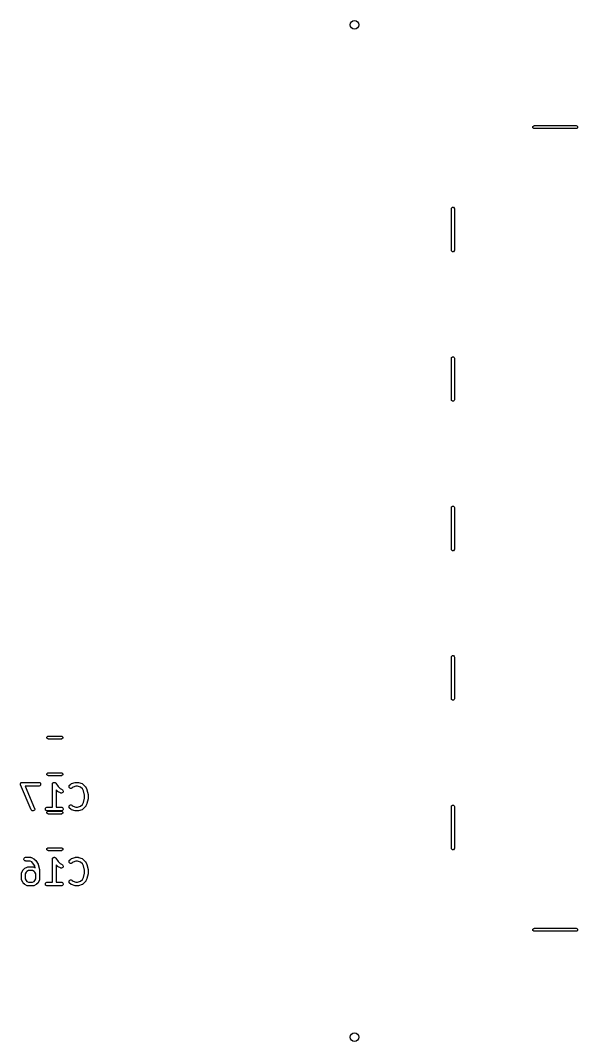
# Model space of a CAD drawing. Extents: x -2.52 to 2.01, y 0.39 to 3.93.
# Drawn here: x -0.128 to 0.753, y 0.393 to 2.007 of the extents above; entities that cross this region are included whole.
import ezdxf

# ---------------------------------------------------------------- set-up
doc = ezdxf.new("R2010")
doc.units = 0
doc.header["$MEASUREMENT"] = 0
doc.layers.add('BLACK', color=7, linetype='CONTINUOUS')

msp = doc.modelspace()

# ---------------------------------------------------------------- linework, layer by layer
at = {"layer": 'BLACK', "linetype": 'CONTINUOUS'}
for p, q in [((0.6823, 1.8391), (0.6836, 1.8404)), ((0.6836, 1.8404), (0.6845, 1.8406)), ((0.6845, 1.8406), (0.7506, 1.8406)), ((0.7506, 1.8406), (0.7515, 1.8404)), ((0.7515, 1.8404), (0.7528, 1.8391)), ((0.6823, 1.8373), (0.6823, 1.8391)), ((0.6836, 1.8361), (0.6823, 1.8373)), ((0.6845, 1.8359), (0.6836, 1.8361)), ((0.7506, 1.8359), (0.6845, 1.8359)), ((0.7515, 1.8361), (0.7506, 1.8359)), ((0.7528, 1.8373), (0.7515, 1.8361)), ((0.7528, 1.8391), (0.7528, 1.8373)), ((0.5536, 1.7104), (0.5549, 1.7117)), ((0.5549, 1.7117), (0.5567, 1.7117)), ((0.5567, 1.7117), (0.5579, 1.7104)), ((0.5534, 1.7095), (0.5536, 1.7104)), ((0.5534, 1.6434), (0.5534, 1.7095)), ((0.5579, 1.7104), (0.5581, 1.7095)), ((0.5581, 1.7095), (0.5581, 1.6434)), ((0.5536, 1.6425), (0.5534, 1.6434)), ((0.5549, 1.6412), (0.5536, 1.6425)), ((0.5567, 1.6412), (0.5549, 1.6412)), ((0.5579, 1.6425), (0.5567, 1.6412)), ((0.5581, 1.6434), (0.5579, 1.6425)), ((0.5534, 1.4733), (0.5536, 1.4742)), ((0.5534, 1.4071), (0.5534, 1.4733)), ((0.5536, 1.4742), (0.5549, 1.4755)), ((0.5549, 1.4755), (0.5567, 1.4755)), ((0.5567, 1.4755), (0.5579, 1.4742)), ((0.5579, 1.4742), (0.5581, 1.4733)), ((0.5581, 1.4733), (0.5581, 1.4071)), ((0.5536, 1.4062), (0.5534, 1.4071)), ((0.5549, 1.405), (0.5536, 1.4062)), ((0.5567, 1.405), (0.5549, 1.405)), ((0.5579, 1.4062), (0.5567, 1.405)), ((0.5581, 1.4071), (0.5579, 1.4062)), ((0.5534, 1.2371), (0.5536, 1.238)), ((0.5534, 1.1709), (0.5534, 1.2371)), ((0.5536, 1.238), (0.5549, 1.2392)), ((0.5549, 1.2392), (0.5567, 1.2392)), ((0.5567, 1.2392), (0.5579, 1.238)), ((0.5579, 1.238), (0.5581, 1.2371)), ((0.5581, 1.2371), (0.5581, 1.1709)), ((0.5536, 1.17), (0.5534, 1.1709)), ((0.5549, 1.1687), (0.5536, 1.17)), ((0.5567, 1.1687), (0.5549, 1.1687)), ((0.5579, 1.17), (0.5567, 1.1687)), ((0.5581, 1.1709), (0.5579, 1.17)), ((0.5534, 1.0008), (0.5536, 1.0017)), ((0.5534, 0.9347), (0.5534, 1.0008)), ((0.5536, 1.0017), (0.5549, 1.003)), ((0.5549, 1.003), (0.5567, 1.003)), ((0.5567, 1.003), (0.5579, 1.0017)), ((0.5579, 1.0017), (0.5581, 1.0008)), ((0.5581, 1.0008), (0.5581, 0.9347)), ((0.5536, 0.9338), (0.5534, 0.9347)), ((0.5549, 0.9325), (0.5536, 0.9338)), ((0.5567, 0.9325), (0.5549, 0.9325)), ((0.5579, 0.9338), (0.5567, 0.9325)), ((0.5581, 0.9347), (0.5579, 0.9338)), ((-0.0861, 0.8744), (-0.0849, 0.8757)), ((-0.0861, 0.8726), (-0.0861, 0.8744)), ((-0.0849, 0.8713), (-0.0861, 0.8726)), ((-0.0849, 0.8757), (-0.0839, 0.8759)), ((-0.0839, 0.8759), (-0.0634, 0.8759)), ((-0.0634, 0.8759), (-0.0625, 0.8757)), ((-0.0625, 0.8757), (-0.0612, 0.8744)), ((-0.0612, 0.8726), (-0.0625, 0.8713)), ((-0.0612, 0.8744), (-0.0612, 0.8726)), ((-0.0839, 0.8711), (-0.0849, 0.8713)), ((-0.0634, 0.8711), (-0.0839, 0.8711)), ((-0.0625, 0.8713), (-0.0634, 0.8711)), ((-0.0861, 0.8165), (-0.0849, 0.8178)), ((-0.0861, 0.8147), (-0.0861, 0.8165)), ((-0.0849, 0.8134), (-0.0861, 0.8147)), ((-0.0849, 0.8178), (-0.0839, 0.818)), ((-0.0839, 0.8133), (-0.0849, 0.8134)), ((-0.0839, 0.818), (-0.0634, 0.818)), ((-0.0634, 0.8133), (-0.0839, 0.8133)), ((-0.0634, 0.818), (-0.0625, 0.8178)), ((-0.0625, 0.8134), (-0.0634, 0.8133)), ((-0.0625, 0.8178), (-0.0612, 0.8165)), ((-0.0612, 0.8147), (-0.0625, 0.8134)), ((-0.0612, 0.8165), (-0.0612, 0.8147)), ((-0.1281, 0.8005), (-0.1279, 0.801)), ((-0.1281, 0.8004), (-0.1281, 0.8005)), ((-0.1281, 0.7999), (-0.1281, 0.8004)), ((-0.1281, 0.8004), (-0.1281, 0.8004)), ((-0.1281, 0.7993), (-0.1281, 0.7999)), ((-0.1279, 0.7987), (-0.1281, 0.7993)), ((-0.1281, 0.7993), (-0.1281, 0.7993)), ((-0.1281, 0.7993), (-0.1281, 0.7993)), ((-0.1279, 0.801), (-0.1277, 0.8015)), ((-0.1111, 0.7593), (-0.1279, 0.7987)), ((-0.1277, 0.8015), (-0.1273, 0.8019)), ((-0.1277, 0.8015), (-0.1277, 0.8015)), ((-0.1277, 0.8015), (-0.1277, 0.8015)), ((-0.1273, 0.8019), (-0.1269, 0.8023)), ((-0.1269, 0.8023), (-0.1263, 0.8025)), ((-0.1269, 0.8023), (-0.1269, 0.8023)), ((-0.1269, 0.8023), (-0.1269, 0.8023)), ((-0.1263, 0.8025), (-0.1258, 0.8028)), ((-0.1258, 0.8028), (-0.1258, 0.8028)), ((-0.1258, 0.8028), (-0.1258, 0.8028)), ((-0.1258, 0.8028), (-0.1252, 0.8028)), ((-0.1252, 0.8028), (-0.099, 0.8028)), ((-0.099, 0.7969), (-0.1207, 0.7969)), ((-0.1207, 0.7969), (-0.1056, 0.7617)), ((-0.099, 0.8028), (-0.0984, 0.8028)), ((-0.0984, 0.797), (-0.099, 0.7969)), ((-0.0984, 0.8028), (-0.0973, 0.8023)), ((-0.0973, 0.7974), (-0.0984, 0.797)), ((-0.0973, 0.8023), (-0.0965, 0.8015)), ((-0.0965, 0.7982), (-0.0973, 0.7974)), ((-0.0965, 0.8015), (-0.0961, 0.8005)), ((-0.0961, 0.7993), (-0.0965, 0.7982)), ((-0.0961, 0.8005), (-0.0961, 0.7993)), ((-0.0776, 0.7999), (-0.0775, 0.8005)), ((-0.0776, 0.7635), (-0.0776, 0.7999)), ((-0.0776, 0.7999), (-0.0776, 0.7999)), ((-0.0776, 0.7999), (-0.0776, 0.7999)), ((-0.0776, 0.7999), (-0.0776, 0.7999)), ((-0.0775, 0.8005), (-0.0774, 0.8007)), ((-0.0774, 0.8007), (-0.0773, 0.801)), ((-0.0773, 0.801), (-0.0772, 0.8013)), ((-0.0772, 0.8013), (-0.0771, 0.8015)), ((-0.0771, 0.8015), (-0.0768, 0.8017)), ((-0.0768, 0.8017), (-0.0767, 0.802)), ((-0.0767, 0.802), (-0.0764, 0.8021)), ((-0.0764, 0.8021), (-0.0762, 0.8023)), ((-0.0762, 0.8023), (-0.076, 0.8024)), ((-0.076, 0.8024), (-0.0757, 0.8026)), ((-0.0757, 0.8026), (-0.0754, 0.8027)), ((-0.0754, 0.8027), (-0.0752, 0.8028)), ((-0.0752, 0.8028), (-0.0749, 0.8028)), ((-0.0749, 0.8028), (-0.0746, 0.8028)), ((-0.0746, 0.8028), (-0.0743, 0.8028)), ((-0.0743, 0.8028), (-0.074, 0.8028)), ((-0.074, 0.8028), (-0.0738, 0.8027)), ((-0.0738, 0.8027), (-0.0735, 0.8026)), ((-0.0735, 0.8026), (-0.0732, 0.8024)), ((-0.0732, 0.8024), (-0.073, 0.8023)), ((-0.073, 0.8023), (-0.0728, 0.8021)), ((-0.0728, 0.8021), (-0.0725, 0.802)), ((-0.0725, 0.802), (-0.0721, 0.8015)), ((-0.0721, 0.8015), (-0.0721, 0.8015)), ((-0.0721, 0.8015), (-0.0721, 0.8015)), ((-0.0721, 0.8015), (-0.0721, 0.8015)), ((-0.0721, 0.8015), (-0.0686, 0.7961)), ((-0.0692, 0.7884), (-0.0716, 0.7909)), ((-0.0716, 0.7909), (-0.0716, 0.7635)), ((-0.0686, 0.7961), (-0.0654, 0.7929)), ((-0.0654, 0.7929), (-0.062, 0.7913)), ((-0.062, 0.7913), (-0.0615, 0.791)), ((-0.0615, 0.791), (-0.0608, 0.7901)), ((-0.0512, 0.7967), (-0.0508, 0.7978)), ((-0.0512, 0.7956), (-0.0512, 0.7967)), ((-0.0508, 0.7945), (-0.0512, 0.7956)), ((-0.0508, 0.7978), (-0.0504, 0.7982)), ((-0.05, 0.7937), (-0.0508, 0.7945)), ((-0.0504, 0.7982), (-0.0486, 0.8001)), ((-0.0489, 0.7932), (-0.05, 0.7937)), ((-0.0478, 0.7932), (-0.0489, 0.7932)), ((-0.0486, 0.8001), (-0.0481, 0.8005)), ((-0.0481, 0.8005), (-0.048, 0.8005)), ((-0.048, 0.8005), (-0.0479, 0.8006)), ((-0.0479, 0.8006), (-0.0474, 0.8008)), ((-0.0467, 0.7937), (-0.0478, 0.7932)), ((-0.0474, 0.8008), (-0.0418, 0.8027)), ((-0.0463, 0.794), (-0.0467, 0.7937)), ((-0.0449, 0.7954), (-0.0463, 0.794)), ((-0.0404, 0.7969), (-0.0449, 0.7954)), ((-0.0418, 0.8027), (-0.0415, 0.8027)), ((-0.0415, 0.8027), (-0.0414, 0.8028)), ((-0.0414, 0.8028), (-0.0413, 0.8028)), ((-0.0413, 0.8028), (-0.0412, 0.8028)), ((-0.0412, 0.8028), (-0.0411, 0.8028)), ((-0.0411, 0.8028), (-0.0409, 0.8028)), ((-0.0409, 0.8028), (-0.0371, 0.8028)), ((-0.0376, 0.7969), (-0.0404, 0.7969)), ((-0.0331, 0.7954), (-0.0376, 0.7969)), ((-0.0371, 0.8028), (-0.0368, 0.8028)), ((-0.0368, 0.8028), (-0.0367, 0.8028)), ((-0.0367, 0.8028), (-0.0366, 0.8028)), ((-0.0366, 0.8028), (-0.0365, 0.8028)), ((-0.0365, 0.8028), (-0.0365, 0.8027)), ((-0.0365, 0.8027), (-0.0362, 0.8027)), ((-0.0362, 0.8027), (-0.0305, 0.8008)), ((-0.0302, 0.7925), (-0.0331, 0.7954)), ((-0.0305, 0.8008), (-0.03, 0.8006)), ((-0.0286, 0.7895), (-0.0302, 0.7925)), ((-0.03, 0.8006), (-0.0299, 0.8005)), ((-0.0299, 0.8005), (-0.0298, 0.8005)), ((-0.0298, 0.8005), (-0.0294, 0.8001)), ((-0.0294, 0.8001), (-0.0256, 0.7963)), ((-0.0256, 0.7963), (-0.0255, 0.7961)), ((-0.0255, 0.7961), (-0.0254, 0.7961)), ((-0.0254, 0.7961), (-0.0253, 0.796)), ((-0.0253, 0.796), (-0.0253, 0.7959)), ((-0.0253, 0.7959), (-0.0252, 0.7958)), ((-0.0252, 0.7958), (-0.0251, 0.7956)), ((-0.0251, 0.7956), (-0.0232, 0.7918)), ((-0.0232, 0.7918), (-0.0232, 0.7918)), ((-0.0232, 0.7918), (-0.0232, 0.7918)), ((-0.0232, 0.7918), (-0.0231, 0.7915)), ((-0.0231, 0.7915), (-0.023, 0.7913)), ((-0.023, 0.7913), (-0.023, 0.7913)), ((-0.023, 0.7913), (-0.023, 0.7912)), ((-0.023, 0.7912), (-0.0211, 0.7837)), ((-0.069, 0.7882), (-0.0692, 0.7884)), ((-0.0689, 0.7882), (-0.069, 0.7882)), ((-0.0688, 0.7881), (-0.0689, 0.7882)), ((-0.0687, 0.7881), (-0.0688, 0.7881)), ((-0.0687, 0.788), (-0.0687, 0.7881)), ((-0.0684, 0.7879), (-0.0687, 0.788)), ((-0.0647, 0.786), (-0.0684, 0.7879)), ((-0.0641, 0.7858), (-0.0647, 0.786)), ((-0.063, 0.7857), (-0.0641, 0.7858)), ((-0.0619, 0.7861), (-0.063, 0.7857)), ((-0.061, 0.7868), (-0.0619, 0.7861)), ((-0.0605, 0.7879), (-0.061, 0.7868)), ((-0.0608, 0.7901), (-0.0604, 0.789)), ((-0.0604, 0.789), (-0.0605, 0.7879)), ((-0.0269, 0.7826), (-0.0286, 0.7895)), ((-0.0286, 0.7709), (-0.0269, 0.7777)), ((-0.0269, 0.7777), (-0.0269, 0.7826)), ((-0.0211, 0.7767), (-0.023, 0.7692)), ((-0.0211, 0.7837), (-0.0211, 0.7836)), ((-0.0211, 0.7836), (-0.0211, 0.7836)), ((-0.0211, 0.7836), (-0.0211, 0.7834)), ((-0.0211, 0.7834), (-0.021, 0.7832)), ((-0.021, 0.7772), (-0.0211, 0.777)), ((-0.0211, 0.777), (-0.0211, 0.7768)), ((-0.0211, 0.7768), (-0.0211, 0.7768)), ((-0.0211, 0.7768), (-0.0211, 0.7767)), ((-0.021, 0.7832), (-0.021, 0.7831)), ((-0.021, 0.7831), (-0.021, 0.783)), ((-0.021, 0.783), (-0.021, 0.7774)), ((-0.021, 0.7774), (-0.021, 0.7773)), ((-0.021, 0.7773), (-0.021, 0.7772)), ((-0.1108, 0.7588), (-0.1111, 0.7593)), ((-0.11, 0.758), (-0.1108, 0.7588)), ((-0.1059, 0.7589), (-0.1067, 0.7581)), ((-0.1054, 0.76), (-0.1059, 0.7589)), ((-0.1056, 0.7617), (-0.1055, 0.7611)), ((-0.1055, 0.7611), (-0.1054, 0.76)), ((-0.0887, 0.7611), (-0.0883, 0.7622)), ((-0.0887, 0.7599), (-0.0887, 0.7611)), ((-0.0883, 0.7589), (-0.0887, 0.7599)), ((-0.0883, 0.7622), (-0.0875, 0.763)), ((-0.0875, 0.7581), (-0.0883, 0.7589)), ((-0.0875, 0.763), (-0.0864, 0.7634)), ((-0.0864, 0.7634), (-0.0858, 0.7635)), ((-0.0858, 0.7635), (-0.0776, 0.7635)), ((-0.0716, 0.7635), (-0.0634, 0.7635)), ((-0.0634, 0.7635), (-0.0628, 0.7634)), ((-0.0628, 0.7634), (-0.0617, 0.763)), ((-0.0617, 0.763), (-0.0609, 0.7622)), ((-0.0609, 0.7589), (-0.0617, 0.7581)), ((-0.0609, 0.7622), (-0.0605, 0.7611)), ((-0.0605, 0.7599), (-0.0609, 0.7589)), ((-0.0605, 0.7611), (-0.0605, 0.7599)), ((-0.0512, 0.7648), (-0.0508, 0.7659)), ((-0.0512, 0.7637), (-0.0512, 0.7648)), ((-0.0508, 0.7626), (-0.0512, 0.7637)), ((-0.0508, 0.7659), (-0.05, 0.7667)), ((-0.0504, 0.7622), (-0.0508, 0.7626)), ((-0.0486, 0.7603), (-0.0504, 0.7622)), ((-0.05, 0.7667), (-0.0489, 0.7672)), ((-0.0489, 0.7672), (-0.0478, 0.7672)), ((-0.0481, 0.7599), (-0.0486, 0.7603)), ((-0.048, 0.7599), (-0.0481, 0.7599)), ((-0.0479, 0.7598), (-0.048, 0.7599)), ((-0.0474, 0.7596), (-0.0479, 0.7598)), ((-0.0478, 0.7672), (-0.0467, 0.7667)), ((-0.0418, 0.7577), (-0.0474, 0.7596)), ((-0.0467, 0.7667), (-0.0463, 0.7663)), ((-0.0463, 0.7663), (-0.0449, 0.765)), ((-0.0449, 0.765), (-0.0404, 0.7635)), ((-0.0404, 0.7635), (-0.0376, 0.7635)), ((-0.0376, 0.7635), (-0.0331, 0.765)), ((-0.0305, 0.7596), (-0.0362, 0.7577)), ((-0.0331, 0.765), (-0.0302, 0.7679)), ((-0.03, 0.7598), (-0.0305, 0.7596)), ((-0.0302, 0.7679), (-0.0286, 0.7709)), ((-0.0299, 0.7599), (-0.03, 0.7598)), ((-0.0298, 0.7599), (-0.0299, 0.7599)), ((-0.0294, 0.7603), (-0.0298, 0.7599)), ((-0.0256, 0.764), (-0.0294, 0.7603)), ((-0.0255, 0.7643), (-0.0256, 0.764)), ((-0.0254, 0.7643), (-0.0255, 0.7643)), ((-0.0253, 0.7644), (-0.0254, 0.7643)), ((-0.0252, 0.7646), (-0.0253, 0.7645)), ((-0.0253, 0.7645), (-0.0253, 0.7644)), ((-0.0251, 0.7648), (-0.0252, 0.7646)), ((-0.0232, 0.7686), (-0.0251, 0.7648)), ((-0.0231, 0.7689), (-0.0232, 0.7686)), ((-0.0232, 0.7686), (-0.0232, 0.7686)), ((-0.0232, 0.7686), (-0.0232, 0.7686)), ((-0.023, 0.7691), (-0.0231, 0.7689)), ((-0.023, 0.7692), (-0.023, 0.7691)), ((-0.023, 0.7691), (-0.023, 0.7691)), ((0.5534, 0.7646), (0.5536, 0.7655)), ((0.5534, 0.6985), (0.5534, 0.7646)), ((0.5536, 0.7655), (0.5549, 0.7668)), ((0.5549, 0.7668), (0.5567, 0.7668)), ((0.5567, 0.7668), (0.5579, 0.7655)), ((0.5579, 0.7655), (0.5581, 0.7646)), ((0.5581, 0.7646), (0.5581, 0.6985)), ((-0.1089, 0.7576), (-0.11, 0.758)), ((-0.1077, 0.7576), (-0.1089, 0.7576)), ((-0.1067, 0.7581), (-0.1077, 0.7576)), ((-0.0864, 0.7576), (-0.0875, 0.7581)), ((-0.0858, 0.7576), (-0.0864, 0.7576)), ((-0.0861, 0.7559), (-0.0849, 0.7572)), ((-0.0861, 0.7541), (-0.0861, 0.7559)), ((-0.0849, 0.7528), (-0.0861, 0.7541)), ((-0.0634, 0.7576), (-0.0858, 0.7576)), ((-0.0849, 0.7572), (-0.0839, 0.7574)), ((-0.0839, 0.7526), (-0.0849, 0.7528)), ((-0.0839, 0.7574), (-0.0634, 0.7574)), ((-0.0634, 0.7526), (-0.0839, 0.7526)), ((-0.0628, 0.7576), (-0.0634, 0.7576)), ((-0.0634, 0.7574), (-0.0625, 0.7572)), ((-0.0625, 0.7528), (-0.0634, 0.7526)), ((-0.0617, 0.7581), (-0.0628, 0.7576)), ((-0.0625, 0.7572), (-0.0612, 0.7559)), ((-0.0612, 0.7541), (-0.0625, 0.7528)), ((-0.0612, 0.7559), (-0.0612, 0.7541)), ((-0.0415, 0.7576), (-0.0418, 0.7577)), ((-0.0414, 0.7576), (-0.0415, 0.7576)), ((-0.0413, 0.7576), (-0.0414, 0.7576)), ((-0.0412, 0.7576), (-0.0413, 0.7576)), ((-0.0411, 0.7576), (-0.0412, 0.7576)), ((-0.0409, 0.7576), (-0.0411, 0.7576)), ((-0.0371, 0.7576), (-0.0409, 0.7576)), ((-0.0368, 0.7576), (-0.0371, 0.7576)), ((-0.0367, 0.7576), (-0.0368, 0.7576)), ((-0.0366, 0.7576), (-0.0367, 0.7576)), ((-0.0365, 0.7576), (-0.0366, 0.7576)), ((-0.0362, 0.7577), (-0.0365, 0.7576)), ((-0.0365, 0.7576), (-0.0365, 0.7576)), ((-0.0861, 0.698), (-0.0849, 0.6993)), ((-0.0861, 0.6962), (-0.0861, 0.698)), ((-0.0849, 0.6949), (-0.0861, 0.6962)), ((-0.0849, 0.6993), (-0.0839, 0.6995)), ((-0.0839, 0.6948), (-0.0849, 0.6949)), ((-0.0839, 0.6995), (-0.0634, 0.6995)), ((-0.0634, 0.6948), (-0.0839, 0.6948)), ((-0.0634, 0.6995), (-0.0625, 0.6993)), ((-0.0625, 0.6949), (-0.0634, 0.6948)), ((-0.0625, 0.6993), (-0.0612, 0.698)), ((-0.0612, 0.6962), (-0.0625, 0.6949)), ((-0.0612, 0.698), (-0.0612, 0.6962)), ((0.5536, 0.6976), (0.5534, 0.6985)), ((0.5549, 0.6963), (0.5536, 0.6976)), ((0.5567, 0.6963), (0.5549, 0.6963)), ((0.5579, 0.6976), (0.5567, 0.6963)), ((0.5581, 0.6985), (0.5579, 0.6976)), ((-0.1225, 0.682), (-0.122, 0.683)), ((-0.1225, 0.6808), (-0.1225, 0.682)), ((-0.122, 0.6797), (-0.1225, 0.6808)), ((-0.122, 0.683), (-0.1212, 0.6838)), ((-0.1212, 0.6789), (-0.122, 0.6797)), ((-0.1212, 0.6838), (-0.1202, 0.6843)), ((-0.1202, 0.6785), (-0.1212, 0.6789)), ((-0.1202, 0.6843), (-0.1196, 0.6843)), ((-0.1196, 0.6784), (-0.1202, 0.6785)), ((-0.1196, 0.6843), (-0.1121, 0.6843)), ((-0.1128, 0.6784), (-0.1196, 0.6784)), ((-0.1101, 0.6771), (-0.1128, 0.6784)), ((-0.1121, 0.6843), (-0.1115, 0.6843)), ((-0.1115, 0.6843), (-0.1114, 0.6842)), ((-0.1114, 0.6842), (-0.1113, 0.6842)), ((-0.1113, 0.6842), (-0.1108, 0.684)), ((-0.1108, 0.684), (-0.107, 0.6821)), ((-0.107, 0.6821), (-0.1068, 0.682)), ((-0.1068, 0.682), (-0.1067, 0.682)), ((-0.1067, 0.682), (-0.1066, 0.6819)), ((-0.1066, 0.6819), (-0.1065, 0.6818)), ((-0.1065, 0.6818), (-0.1065, 0.6818)), ((-0.1065, 0.6818), (-0.1063, 0.6816)), ((-0.1063, 0.6816), (-0.1044, 0.6797)), ((-0.1044, 0.6797), (-0.1044, 0.6797)), ((-0.1044, 0.6797), (-0.1044, 0.6797)), ((-0.1044, 0.6797), (-0.1042, 0.6795)), ((-0.1042, 0.6795), (-0.104, 0.6793)), ((-0.104, 0.6793), (-0.104, 0.6793)), ((-0.104, 0.6793), (-0.104, 0.6793)), ((-0.104, 0.6793), (-0.1003, 0.6736)), ((-0.0776, 0.6814), (-0.0775, 0.682)), ((-0.0776, 0.645), (-0.0776, 0.6814)), ((-0.0776, 0.6814), (-0.0776, 0.6814)), ((-0.0776, 0.6814), (-0.0776, 0.6814)), ((-0.0776, 0.6814), (-0.0776, 0.6814)), ((-0.0775, 0.682), (-0.0774, 0.6822)), ((-0.0774, 0.6822), (-0.0773, 0.6825)), ((-0.0773, 0.6825), (-0.0772, 0.6828)), ((-0.0772, 0.6828), (-0.0771, 0.683)), ((-0.0771, 0.683), (-0.0768, 0.6832)), ((-0.0768, 0.6832), (-0.0767, 0.6835)), ((-0.0767, 0.6835), (-0.0764, 0.6836)), ((-0.0764, 0.6836), (-0.0762, 0.6838)), ((-0.0762, 0.6838), (-0.076, 0.6839)), ((-0.076, 0.6839), (-0.0757, 0.6841)), ((-0.0757, 0.6841), (-0.0754, 0.6842)), ((-0.0754, 0.6842), (-0.0752, 0.6843)), ((-0.0752, 0.6843), (-0.0749, 0.6843)), ((-0.0749, 0.6843), (-0.0746, 0.6843)), ((-0.0746, 0.6843), (-0.0743, 0.6843)), ((-0.0743, 0.6843), (-0.074, 0.6843)), ((-0.074, 0.6843), (-0.0738, 0.6842)), ((-0.0738, 0.6842), (-0.0735, 0.6841)), ((-0.0735, 0.6841), (-0.0732, 0.6839)), ((-0.0732, 0.6839), (-0.073, 0.6838)), ((-0.073, 0.6838), (-0.0728, 0.6836)), ((-0.0728, 0.6836), (-0.0725, 0.6835)), ((-0.0725, 0.6835), (-0.0721, 0.683)), ((-0.0721, 0.683), (-0.0721, 0.683)), ((-0.0721, 0.683), (-0.0721, 0.683)), ((-0.0721, 0.683), (-0.0721, 0.683)), ((-0.0721, 0.683), (-0.0686, 0.6776)), ((-0.0512, 0.6782), (-0.0508, 0.6793)), ((-0.0512, 0.6771), (-0.0512, 0.6782)), ((-0.0508, 0.6793), (-0.0504, 0.6797)), ((-0.0504, 0.6797), (-0.0486, 0.6816)), ((-0.0486, 0.6816), (-0.0481, 0.682)), ((-0.0481, 0.682), (-0.048, 0.682)), ((-0.048, 0.682), (-0.0479, 0.6821)), ((-0.0479, 0.6821), (-0.0474, 0.6823)), ((-0.0474, 0.6823), (-0.0418, 0.6842)), ((-0.0404, 0.6784), (-0.0449, 0.6769)), ((-0.0418, 0.6842), (-0.0415, 0.6842)), ((-0.0415, 0.6842), (-0.0414, 0.6843)), ((-0.0414, 0.6843), (-0.0413, 0.6843)), ((-0.0413, 0.6843), (-0.0412, 0.6843)), ((-0.0412, 0.6843), (-0.0411, 0.6843)), ((-0.0411, 0.6843), (-0.0409, 0.6843)), ((-0.0409, 0.6843), (-0.0371, 0.6843)), ((-0.0376, 0.6784), (-0.0404, 0.6784)), ((-0.0331, 0.6769), (-0.0376, 0.6784)), ((-0.0371, 0.6843), (-0.0368, 0.6843)), ((-0.0368, 0.6843), (-0.0367, 0.6843)), ((-0.0367, 0.6843), (-0.0366, 0.6843)), ((-0.0366, 0.6843), (-0.0365, 0.6843)), ((-0.0365, 0.6843), (-0.0365, 0.6842)), ((-0.0365, 0.6842), (-0.0362, 0.6842)), ((-0.0362, 0.6842), (-0.0305, 0.6823)), ((-0.0305, 0.6823), (-0.03, 0.6821)), ((-0.03, 0.6821), (-0.0299, 0.682)), ((-0.0299, 0.682), (-0.0298, 0.682)), ((-0.0298, 0.682), (-0.0294, 0.6816)), ((-0.0294, 0.6816), (-0.0256, 0.6778)), ((-0.0256, 0.6778), (-0.0255, 0.6776)), ((-0.126, 0.6602), (-0.1241, 0.664)), ((-0.1241, 0.664), (-0.124, 0.6642)), ((-0.124, 0.6642), (-0.1239, 0.6643)), ((-0.1239, 0.6643), (-0.1239, 0.6644)), ((-0.1239, 0.6644), (-0.1238, 0.6644)), ((-0.1238, 0.6644), (-0.1237, 0.6645)), ((-0.1237, 0.6645), (-0.1236, 0.6647)), ((-0.1236, 0.6647), (-0.1217, 0.6666)), ((-0.1217, 0.6666), (-0.1215, 0.6668)), ((-0.1215, 0.6668), (-0.1214, 0.6668)), ((-0.1214, 0.6668), (-0.1213, 0.6669)), ((-0.1213, 0.6669), (-0.1212, 0.667)), ((-0.1212, 0.667), (-0.1209, 0.6671)), ((-0.1212, 0.667), (-0.1212, 0.667)), ((-0.1209, 0.6671), (-0.1172, 0.669)), ((-0.1178, 0.6621), (-0.119, 0.6609)), ((-0.1151, 0.6634), (-0.1178, 0.6621)), ((-0.1172, 0.669), (-0.1166, 0.6692)), ((-0.1166, 0.6692), (-0.1165, 0.6692)), ((-0.1165, 0.6692), (-0.1164, 0.6693)), ((-0.1164, 0.6693), (-0.1158, 0.6693)), ((-0.1158, 0.6693), (-0.1083, 0.6693)), ((-0.109, 0.6634), (-0.1151, 0.6634)), ((-0.1088, 0.6757), (-0.1101, 0.6771)), ((-0.1063, 0.6621), (-0.109, 0.6634)), ((-0.1055, 0.6708), (-0.1088, 0.6757)), ((-0.1083, 0.6693), (-0.1078, 0.6693)), ((-0.1078, 0.6693), (-0.1077, 0.6692)), ((-0.1077, 0.6692), (-0.1076, 0.6692)), ((-0.1076, 0.6692), (-0.107, 0.669)), ((-0.107, 0.669), (-0.1047, 0.6679)), ((-0.1051, 0.6609), (-0.1063, 0.6621)), ((-0.1047, 0.6679), (-0.1055, 0.6708)), ((-0.1003, 0.6736), (-0.1001, 0.6733)), ((-0.1001, 0.6733), (-0.1001, 0.6733)), ((-0.1001, 0.6733), (-0.1, 0.6732)), ((-0.1, 0.6732), (-0.1, 0.6731)), ((-0.1, 0.6731), (-0.1, 0.6731)), ((-0.1, 0.6731), (-0.0999, 0.6727)), ((-0.0999, 0.6727), (-0.098, 0.6652)), ((-0.098, 0.6652), (-0.098, 0.6651)), ((-0.098, 0.6651), (-0.0979, 0.6651)), ((-0.0979, 0.6651), (-0.0979, 0.6649)), ((-0.0979, 0.6649), (-0.0979, 0.6646)), ((-0.0979, 0.6646), (-0.0979, 0.6646)), ((-0.0979, 0.6646), (-0.0979, 0.6645)), ((-0.0979, 0.6645), (-0.0979, 0.6495)), ((-0.0692, 0.6699), (-0.0716, 0.6724)), ((-0.0716, 0.6724), (-0.0716, 0.645)), ((-0.069, 0.6697), (-0.0692, 0.6699)), ((-0.0689, 0.6697), (-0.069, 0.6697)), ((-0.0688, 0.6696), (-0.0689, 0.6697)), ((-0.0687, 0.6695), (-0.0688, 0.6696)), ((-0.0684, 0.6694), (-0.0687, 0.6695)), ((-0.0687, 0.6695), (-0.0687, 0.6695)), ((-0.0686, 0.6776), (-0.0654, 0.6744)), ((-0.0647, 0.6675), (-0.0684, 0.6694)), ((-0.0654, 0.6744), (-0.062, 0.6728)), ((-0.0641, 0.6673), (-0.0647, 0.6675)), ((-0.063, 0.6672), (-0.0641, 0.6673)), ((-0.0619, 0.6676), (-0.063, 0.6672)), ((-0.062, 0.6728), (-0.0615, 0.6725)), ((-0.061, 0.6683), (-0.0619, 0.6676)), ((-0.0615, 0.6725), (-0.0608, 0.6716)), ((-0.0605, 0.6693), (-0.061, 0.6683)), ((-0.0608, 0.6716), (-0.0604, 0.6705)), ((-0.0604, 0.6705), (-0.0605, 0.6693)), ((-0.0508, 0.676), (-0.0512, 0.6771)), ((-0.05, 0.6752), (-0.0508, 0.676)), ((-0.0489, 0.6747), (-0.05, 0.6752)), ((-0.0478, 0.6747), (-0.0489, 0.6747)), ((-0.0467, 0.6752), (-0.0478, 0.6747)), ((-0.0463, 0.6755), (-0.0467, 0.6752)), ((-0.0449, 0.6769), (-0.0463, 0.6755)), ((-0.0302, 0.674), (-0.0331, 0.6769)), ((-0.0286, 0.671), (-0.0302, 0.674)), ((-0.0269, 0.6641), (-0.0286, 0.671)), ((-0.0269, 0.6592), (-0.0269, 0.6641)), ((-0.0255, 0.6776), (-0.0254, 0.6776)), ((-0.0254, 0.6776), (-0.0253, 0.6775)), ((-0.0253, 0.6775), (-0.0253, 0.6774)), ((-0.0253, 0.6774), (-0.0252, 0.6773)), ((-0.0252, 0.6773), (-0.0251, 0.6771)), ((-0.0251, 0.6771), (-0.0232, 0.6733)), ((-0.0232, 0.6733), (-0.0232, 0.6733)), ((-0.0232, 0.6733), (-0.0232, 0.6733)), ((-0.0232, 0.6733), (-0.0231, 0.673)), ((-0.0231, 0.673), (-0.023, 0.6728)), ((-0.023, 0.6728), (-0.023, 0.6728)), ((-0.023, 0.6728), (-0.023, 0.6727)), ((-0.023, 0.6727), (-0.0211, 0.6652)), ((-0.0211, 0.6652), (-0.0211, 0.6651)), ((-0.0211, 0.6651), (-0.0211, 0.6651)), ((-0.0211, 0.6651), (-0.0211, 0.6649)), ((-0.0211, 0.6649), (-0.021, 0.6646)), ((-0.021, 0.6646), (-0.021, 0.6646)), ((-0.021, 0.6646), (-0.021, 0.6645)), ((-0.021, 0.6645), (-0.021, 0.6589)), ((-0.1263, 0.6589), (-0.1262, 0.6595)), ((-0.1263, 0.6495), (-0.1263, 0.6589)), ((-0.1262, 0.6489), (-0.1263, 0.6495)), ((-0.1262, 0.6597), (-0.126, 0.6602)), ((-0.1262, 0.6596), (-0.1262, 0.6597)), ((-0.1262, 0.6595), (-0.1262, 0.6596)), ((-0.1262, 0.6488), (-0.1262, 0.6489)), ((-0.1262, 0.6487), (-0.1262, 0.6488)), ((-0.126, 0.6482), (-0.1262, 0.6487)), ((-0.1241, 0.6444), (-0.126, 0.6482)), ((-0.119, 0.6609), (-0.1204, 0.6582)), ((-0.1204, 0.6582), (-0.1204, 0.6502)), ((-0.1204, 0.6502), (-0.119, 0.6475)), ((-0.119, 0.6475), (-0.1178, 0.6463)), ((-0.1178, 0.6463), (-0.1151, 0.645)), ((-0.109, 0.645), (-0.1063, 0.6463)), ((-0.1063, 0.6463), (-0.1051, 0.6475)), ((-0.1038, 0.6582), (-0.1051, 0.6609)), ((-0.1051, 0.6475), (-0.1038, 0.6502)), ((-0.1038, 0.6502), (-0.1038, 0.6582)), ((-0.0982, 0.6482), (-0.1001, 0.6444)), ((-0.098, 0.6487), (-0.0982, 0.6482)), ((-0.0979, 0.6489), (-0.098, 0.6488)), ((-0.098, 0.6488), (-0.098, 0.6487)), ((-0.0979, 0.6495), (-0.0979, 0.6489)), ((-0.0512, 0.6463), (-0.0508, 0.6474)), ((-0.0512, 0.6452), (-0.0512, 0.6463)), ((-0.0508, 0.6474), (-0.05, 0.6482)), ((-0.05, 0.6482), (-0.0489, 0.6487)), ((-0.0489, 0.6487), (-0.0478, 0.6487)), ((-0.0478, 0.6487), (-0.0467, 0.6482)), ((-0.0467, 0.6482), (-0.0463, 0.6478)), ((-0.0463, 0.6478), (-0.0449, 0.6465)), ((-0.0449, 0.6465), (-0.0404, 0.645)), ((-0.0376, 0.645), (-0.0331, 0.6465)), ((-0.0331, 0.6465), (-0.0302, 0.6494)), ((-0.0302, 0.6494), (-0.0286, 0.6524)), ((-0.0256, 0.6455), (-0.0294, 0.6418)), ((-0.0286, 0.6524), (-0.0269, 0.6592)), ((-0.0255, 0.6458), (-0.0256, 0.6455)), ((-0.0254, 0.6458), (-0.0255, 0.6458)), ((-0.0253, 0.6459), (-0.0254, 0.6458)), ((-0.0252, 0.6461), (-0.0253, 0.646)), ((-0.0253, 0.646), (-0.0253, 0.6459)), ((-0.0251, 0.6463), (-0.0252, 0.6461)), ((-0.0232, 0.6501), (-0.0251, 0.6463)), ((-0.0231, 0.6504), (-0.0232, 0.6501)), ((-0.0232, 0.6501), (-0.0232, 0.6501)), ((-0.0232, 0.6501), (-0.0232, 0.6501)), ((-0.023, 0.6506), (-0.0231, 0.6504)), ((-0.0211, 0.6582), (-0.023, 0.6507)), ((-0.023, 0.6507), (-0.023, 0.6506)), ((-0.023, 0.6506), (-0.023, 0.6506)), ((-0.021, 0.6587), (-0.0211, 0.6585)), ((-0.0211, 0.6585), (-0.0211, 0.6583)), ((-0.0211, 0.6583), (-0.0211, 0.6583)), ((-0.0211, 0.6583), (-0.0211, 0.6582)), ((-0.021, 0.6589), (-0.021, 0.6588)), ((-0.021, 0.6588), (-0.021, 0.6587)), ((-0.124, 0.6442), (-0.1241, 0.6444)), ((-0.1239, 0.6441), (-0.124, 0.6442)), ((-0.1239, 0.644), (-0.1239, 0.6441)), ((-0.1238, 0.6439), (-0.1239, 0.644)), ((-0.1237, 0.6439), (-0.1238, 0.6439)), ((-0.1236, 0.6437), (-0.1237, 0.6439)), ((-0.1217, 0.6418), (-0.1236, 0.6437)), ((-0.1215, 0.6416), (-0.1217, 0.6418)), ((-0.1214, 0.6415), (-0.1215, 0.6416)), ((-0.1213, 0.6415), (-0.1214, 0.6415)), ((-0.1212, 0.6414), (-0.1213, 0.6415)), ((-0.1209, 0.6412), (-0.1212, 0.6414)), ((-0.1212, 0.6414), (-0.1212, 0.6414)), ((-0.1172, 0.6394), (-0.1209, 0.6412)), ((-0.1166, 0.6392), (-0.1172, 0.6394)), ((-0.1165, 0.6392), (-0.1166, 0.6392)), ((-0.1164, 0.6391), (-0.1165, 0.6392)), ((-0.1158, 0.6391), (-0.1164, 0.6391)), ((-0.1083, 0.6391), (-0.1158, 0.6391)), ((-0.1151, 0.645), (-0.109, 0.645)), ((-0.1078, 0.6391), (-0.1083, 0.6391)), ((-0.1077, 0.6392), (-0.1078, 0.6391)), ((-0.1076, 0.6392), (-0.1077, 0.6392)), ((-0.107, 0.6394), (-0.1076, 0.6392)), ((-0.1033, 0.6412), (-0.107, 0.6394)), ((-0.103, 0.6414), (-0.1033, 0.6412)), ((-0.1029, 0.6415), (-0.103, 0.6414)), ((-0.103, 0.6414), (-0.103, 0.6414)), ((-0.1028, 0.6415), (-0.1029, 0.6415)), ((-0.1027, 0.6416), (-0.1028, 0.6415)), ((-0.1025, 0.6418), (-0.1027, 0.6416)), ((-0.1006, 0.6437), (-0.1025, 0.6418)), ((-0.1004, 0.6439), (-0.1006, 0.6437)), ((-0.1003, 0.644), (-0.1004, 0.6439)), ((-0.1004, 0.6439), (-0.1004, 0.6439)), ((-0.1002, 0.6442), (-0.1003, 0.6441)), ((-0.1003, 0.6441), (-0.1003, 0.644)), ((-0.1001, 0.6444), (-0.1002, 0.6442)), ((-0.0887, 0.6426), (-0.0883, 0.6436)), ((-0.0887, 0.6414), (-0.0887, 0.6426)), ((-0.0883, 0.6404), (-0.0887, 0.6414)), ((-0.0883, 0.6436), (-0.0875, 0.6445)), ((-0.0875, 0.6396), (-0.0883, 0.6404)), ((-0.0875, 0.6445), (-0.0864, 0.6449)), ((-0.0864, 0.6391), (-0.0875, 0.6396)), ((-0.0864, 0.6449), (-0.0858, 0.645)), ((-0.0858, 0.6391), (-0.0864, 0.6391)), ((-0.0858, 0.645), (-0.0776, 0.645)), ((-0.0634, 0.6391), (-0.0858, 0.6391)), ((-0.0716, 0.645), (-0.0634, 0.645)), ((-0.0634, 0.645), (-0.0628, 0.6449)), ((-0.0628, 0.6391), (-0.0634, 0.6391)), ((-0.0628, 0.6449), (-0.0617, 0.6445)), ((-0.0617, 0.6396), (-0.0628, 0.6391)), ((-0.0617, 0.6445), (-0.0609, 0.6436)), ((-0.0609, 0.6404), (-0.0617, 0.6396)), ((-0.0609, 0.6436), (-0.0605, 0.6426)), ((-0.0605, 0.6414), (-0.0609, 0.6404)), ((-0.0605, 0.6426), (-0.0605, 0.6414)), ((-0.0508, 0.6441), (-0.0512, 0.6452)), ((-0.0504, 0.6437), (-0.0508, 0.6441)), ((-0.0486, 0.6418), (-0.0504, 0.6437)), ((-0.0481, 0.6414), (-0.0486, 0.6418)), ((-0.048, 0.6414), (-0.0481, 0.6414)), ((-0.0479, 0.6413), (-0.048, 0.6414)), ((-0.0474, 0.6411), (-0.0479, 0.6413)), ((-0.0418, 0.6392), (-0.0474, 0.6411)), ((-0.0415, 0.6391), (-0.0418, 0.6392)), ((-0.0414, 0.6391), (-0.0415, 0.6391)), ((-0.0413, 0.6391), (-0.0414, 0.6391)), ((-0.0412, 0.6391), (-0.0413, 0.6391)), ((-0.0411, 0.6391), (-0.0412, 0.6391)), ((-0.0409, 0.6391), (-0.0411, 0.6391)), ((-0.0371, 0.6391), (-0.0409, 0.6391)), ((-0.0404, 0.645), (-0.0376, 0.645)), ((-0.0368, 0.6391), (-0.0371, 0.6391)), ((-0.0367, 0.6391), (-0.0368, 0.6391)), ((-0.0366, 0.6391), (-0.0367, 0.6391)), ((-0.0365, 0.6391), (-0.0366, 0.6391)), ((-0.0362, 0.6392), (-0.0365, 0.6391)), ((-0.0365, 0.6391), (-0.0365, 0.6391)), ((-0.0305, 0.6411), (-0.0362, 0.6392)), ((-0.03, 0.6413), (-0.0305, 0.6411)), ((-0.0299, 0.6414), (-0.03, 0.6413)), ((-0.0298, 0.6414), (-0.0299, 0.6414)), ((-0.0294, 0.6418), (-0.0298, 0.6414)), ((0.6823, 0.5706), (0.6836, 0.5719)), ((0.6823, 0.5688), (0.6823, 0.5706)), ((0.6836, 0.5675), (0.6823, 0.5688)), ((0.6836, 0.5719), (0.6845, 0.5721)), ((0.6845, 0.5674), (0.6836, 0.5675)), ((0.6845, 0.5721), (0.7506, 0.5721)), ((0.7506, 0.5674), (0.6845, 0.5674)), ((0.7506, 0.5721), (0.7515, 0.5719)), ((0.7515, 0.5675), (0.7506, 0.5674)), ((0.7515, 0.5719), (0.7528, 0.5706)), ((0.7528, 0.5688), (0.7515, 0.5675)), ((0.7528, 0.5706), (0.7528, 0.5688))]:
    msp.add_line(p, q, dxfattribs=at)
at = {"layer": 'BLACK'}
for centre in [(0.4, 2), (0.4, 2), (0.4, 0.4), (0.4, 0.4)]:
    msp.add_circle(centre, 0.00689, dxfattribs=at)

doc.saveas('drawing.dxf')
